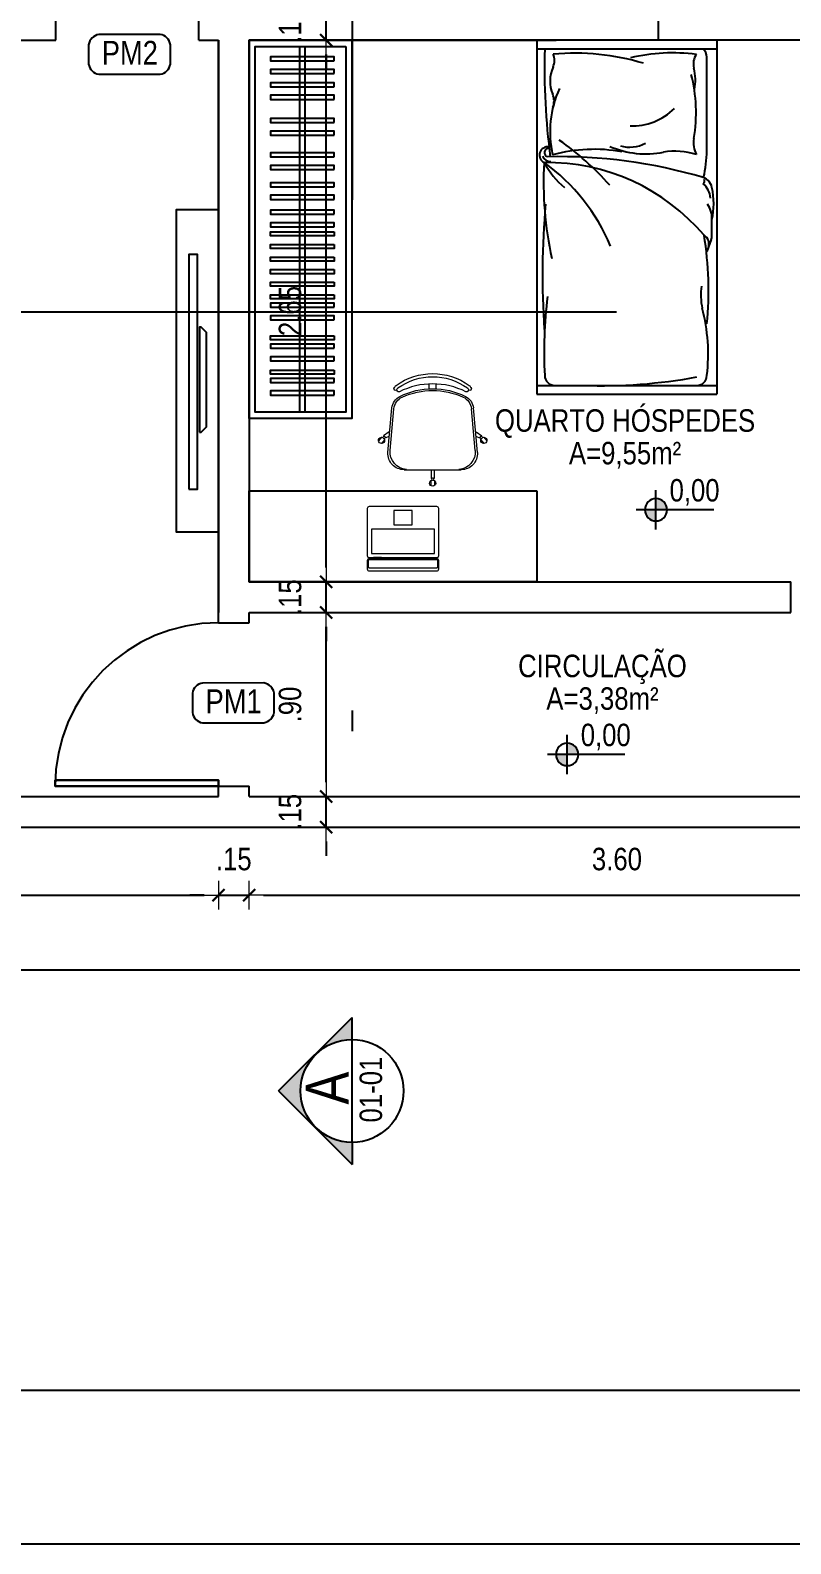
# Model space of a CAD drawing. Header units: millimetres. Extents: x -677 to -23, y -135 to 1112.
# Drawn here: x -203.24 to -199.52, y 838.58 to 845.98 of the extents above; entities that cross this region are included whole.
import ezdxf
from ezdxf.enums import TextEntityAlignment as Align

# ---------------------------------------------------------------- set-up
doc = ezdxf.new("R2010")
doc.units = ezdxf.units.MM
doc.header["$LTSCALE"] = 20
doc.header["$MEASUREMENT"] = 0
doc.header["$PDSIZE"] = -5
doc.linetypes.add('DASHDOT2', pattern=[0.5, 0.25, -0.125, 0, -0.125])
doc.linetypes.add('HIDDEN2', pattern=[0.1875, 0.125, -0.0625])
doc.layers.get('0').update_dxf_attribs({"linetype": 'CONTINUOUS'})
doc.layers.get('Defpoints').update_dxf_attribs({"linetype": 'CONTINUOUS'})
for name, color, linetype in [('003', 3, 'CONTINUOUS'), ('AR-ALV', 5, 'CONTINUOUS'), ('AR-MOB', 252, 'CONTINUOUS'), ('ARREDI_attrezzature', 175, 'CONTINUOUS'), ('COTA', 7, 'CONTINUOUS'), ('DIVERSOS', 1, 'CONTINUOUS'), ('E-txt-g', 3, 'CONTINUOUS'), ('Layer1', 7, 'CONTINUOUS'), ('LAYER4', 7, 'CONTINUOUS'), ('LAYER5', 8, 'CONTINUOUS'), ('LAYER7', 4, 'CONTINUOUS')]:
    doc.layers.add(name, color=color, linetype=linetype)
for name, color, linetype, lineweight in [('E-Lay-9', 9, 'CONTINUOUS', 9), ('E-Pen-C', 4, 'CONTINUOUS', 15), ('E-Pen-G', 3, 'CONTINUOUS', 30), ('E-Txt-W', 7, 'CONTINUOUS', 20)]:
    doc.layers.add(name, color=color, linetype=linetype, lineweight=lineweight)
doc.styles.add('F2', font='swissc.ttf')
doc.styles.add('REG60', font='romans.shx', dxfattribs={"width": 0.8, "height": 0.15})
doc.styles.add('REG80', font='romans.shx', dxfattribs={"width": 0.8, "height": 0.2})
doc.dimstyles.new('DIMENSION-1', dxfattribs={"dimtxt": 0.11, "dimasz": 0.07, "dimexe": 1, "dimexo": 0, "dimgap": 0.12, "dimtad": 1, "dimzin": 7, "dimdsep": 46, "dimtxsty": 'F2', "dimblk1": 'TRACO', "dimblk2": 'TRACO', "dimsah": 1, "dimcen": 1, "dimse1": 1, "dimse2": 1, "dimclrd": 256, "dimclre": 256, "dimclrt": 6, "dimadec": 0, "dimazin": 0, "dimtfac": 1, "dimtix": 1, "dimtmove": 2, "dimatfit": 3, "dimldrblk": 'TRACO', "dimfxl": 1, "dimtolj": 1, "dimtzin": 0, "dimarcsym": 0})

# ---------------------------------------------------------------- blocks, each defined once
blk = doc.blocks.new('TXT-AMB75')
at = {"layer": 'E-txt-g', "style": 'REG80', "width": 0.8, "flags": 8}
blk.add_attdef('TXT', text='', height=0.2, dxfattribs=at).set_placement((0.005, 0.296), align=Align.CENTER)
at = {"layer": 'E-Txt-W', "style": 'REG60', "width": 0.8, "flags": 8}
blk.add_attdef('TXT', text='', height=0.15, dxfattribs=at).set_placement((0.005, 0.027), align=Align.CENTER)
blk = doc.blocks.new('TRACO')
at = {"layer": 'E-Pen-C'}
for p, q in [((-1, 0), (1, 0)), ((0, 1), (0, -1))]:
    blk.add_line(p, q, dxfattribs=at)
at = {"layer": 'E-Pen-G'}
blk.add_line((-0.42, -0.42), (0.42, 0.42), dxfattribs=at)
blk = doc.blocks.new('*D966')
at = {"color": 4, "lineweight": -2}
blk.add_line((-205.3488, 841.7508), (-202.3888, 841.7508), dxfattribs=at)
at = {"layer": 'Defpoints', "color": 0, "linetype": 'Continuous'}
for p in [(-205.4188, 842.234), (-202.3188, 842.234), (-202.3188, 841.7508)]:
    blk.add_point(p, dxfattribs=at)
at = {"color": 4, "linetype": 'Continuous', "lineweight": -2, "xscale": 0.07, "yscale": 0.07, "zscale": 0.07, "rotation": 180}
blk.add_blockref('TRACO', (-205.4188, 841.7508), dxfattribs=at)
at = {"color": 4, "linetype": 'Continuous', "lineweight": -2, "xscale": 0.07, "yscale": 0.07, "zscale": 0.07}
blk.add_blockref('TRACO', (-202.3188, 841.7508), dxfattribs=at)
at = {"color": 4, "linetype": 'Continuous', "insert": (-203.8688, 841.9272), "char_height": 0.11, "attachment_point": 5, "style": 'F2'}
blk.add_mtext('\\A1;3.10', dxfattribs=at)
blk = doc.blocks.new('*D967')
at = {"color": 4, "lineweight": -2}
for p, q in [((-202.3888, 841.7508), (-202.4588, 841.7508)), ((-202.3188, 841.7508), (-202.1688, 841.7508)), ((-202.0988, 841.7508), (-202.0288, 841.7508))]:
    blk.add_line(p, q, dxfattribs=at)
at = {"layer": 'Defpoints', "color": 0, "linetype": 'Continuous'}
for p in [(-202.3188, 842.234), (-202.1688, 842.234), (-202.1688, 841.7508)]:
    blk.add_point(p, dxfattribs=at)
at = {"color": 4, "linetype": 'Continuous', "lineweight": -2, "xscale": 0.07, "yscale": 0.07, "zscale": 0.07}
blk.add_blockref('TRACO', (-202.3188, 841.7508), dxfattribs=at)
at = {"color": 4, "linetype": 'Continuous', "lineweight": -2, "xscale": 0.07, "yscale": 0.07, "zscale": 0.07, "rotation": 180}
blk.add_blockref('TRACO', (-202.1688, 841.7508), dxfattribs=at)
at = {"color": 4, "linetype": 'Continuous', "insert": (-202.2438, 841.9272), "char_height": 0.11, "attachment_point": 5, "style": 'F2'}
blk.add_mtext('\\A1;.15', dxfattribs=at)
blk = doc.blocks.new('*D968')
at = {"color": 4, "lineweight": -2}
blk.add_line((-202.0988, 841.7508), (-198.6365, 841.7508), dxfattribs=at)
at = {"layer": 'Defpoints', "color": 0, "linetype": 'Continuous'}
for p in [(-198.5665, 843.284), (-202.1688, 842.234), (-198.5665, 841.7508)]:
    blk.add_point(p, dxfattribs=at)
at = {"color": 4, "linetype": 'Continuous', "lineweight": -2, "xscale": 0.07, "yscale": 0.07, "zscale": 0.07, "rotation": 180}
blk.add_blockref('TRACO', (-202.1688, 841.7508), dxfattribs=at)
at = {"color": 4, "linetype": 'Continuous', "lineweight": -2, "xscale": 0.07, "yscale": 0.07, "zscale": 0.07}
blk.add_blockref('TRACO', (-198.5665, 841.7508), dxfattribs=at)
at = {"color": 4, "linetype": 'Continuous', "insert": (-200.3677, 841.9272), "char_height": 0.11, "attachment_point": 5, "style": 'F2'}
blk.add_mtext('\\A1;3.60', dxfattribs=at)
blk = doc.blocks.new('*D977')
at = {"color": 4, "lineweight": -2}
blk.add_line((-208.6499, 841.3865), (-183.7899, 841.3865), dxfattribs=at)
at = {"layer": 'Defpoints', "color": 0, "linetype": 'Continuous'}
for p in [(-208.7199, 842.0244), (-183.7199, 842.0244), (-183.7199, 841.3865)]:
    blk.add_point(p, dxfattribs=at)
at = {"color": 4, "linetype": 'Continuous', "lineweight": -2, "xscale": 0.07, "yscale": 0.07, "zscale": 0.07, "rotation": 180}
blk.add_blockref('TRACO', (-208.7199, 841.3865), dxfattribs=at)
at = {"color": 4, "linetype": 'Continuous', "lineweight": -2, "xscale": 0.07, "yscale": 0.07, "zscale": 0.07}
blk.add_blockref('TRACO', (-183.7199, 841.3865), dxfattribs=at)
at = {"color": 4, "linetype": 'Continuous', "insert": (-195.0699, 841.5922), "char_height": 0.11, "attachment_point": 5, "style": 'F2'}
blk.add_mtext('\\A1;25.00', dxfattribs=at)
blk = doc.blocks.new('*D945')
at = {"color": 4, "lineweight": -2}
for p, q in [((-201.7912, 842.304), (-201.7912, 842.374)), ((-201.7912, 842.084), (-201.7912, 842.234)), ((-201.7912, 842.014), (-201.7912, 841.944))]:
    blk.add_line(p, q, dxfattribs=at)
at = {"layer": 'Defpoints', "color": 0, "linetype": 'Continuous'}
for p in [(-202.0746, 842.234), (-201.7912, 842.234), (-202.0746, 842.084)]:
    blk.add_point(p, dxfattribs=at)
at = {"color": 4, "linetype": 'Continuous', "lineweight": -2, "xscale": 0.07, "yscale": 0.07, "zscale": 0.07}
for p, rotation in [((-201.7912, 842.234), 270), ((-201.7912, 842.084), 90)]:
    blk.add_blockref('TRACO', p, dxfattribs=dict(at, rotation=rotation))
at = {"color": 4, "linetype": 'Continuous', "insert": (-201.9677, 842.159), "char_height": 0.11, "attachment_point": 5, "rotation": 90, "style": 'F2'}
blk.add_mtext('\\A1;.15', dxfattribs=at)
blk = doc.blocks.new('*D946')
at = {"color": 4, "lineweight": -2}
blk.add_line((-201.7912, 842.304), (-201.7912, 843.064), dxfattribs=at)
at = {"layer": 'Defpoints', "color": 0, "linetype": 'Continuous'}
for p in [(-202.1688, 843.134), (-201.7912, 843.134), (-202.0746, 842.234)]:
    blk.add_point(p, dxfattribs=at)
at = {"color": 4, "linetype": 'Continuous', "lineweight": -2, "xscale": 0.07, "yscale": 0.07, "zscale": 0.07}
for p, rotation in [((-201.7912, 843.134), 90), ((-201.7912, 842.234), 270)]:
    blk.add_blockref('TRACO', p, dxfattribs=dict(at, rotation=rotation))
at = {"color": 4, "linetype": 'Continuous', "insert": (-201.9677, 842.684), "char_height": 0.11, "attachment_point": 5, "rotation": 90, "style": 'F2'}
blk.add_mtext('\\A1;.90', dxfattribs=at)
blk = doc.blocks.new('*D947')
at = {"color": 4, "lineweight": -2}
for p, q in [((-201.7912, 843.354), (-201.7912, 843.424)), ((-201.7912, 843.134), (-201.7912, 843.284)), ((-201.7912, 843.064), (-201.7912, 842.994))]:
    blk.add_line(p, q, dxfattribs=at)
at = {"layer": 'Defpoints', "color": 0, "linetype": 'Continuous'}
for p in [(-202.1688, 843.284), (-201.7912, 843.284), (-202.1688, 843.134)]:
    blk.add_point(p, dxfattribs=at)
at = {"color": 4, "linetype": 'Continuous', "lineweight": -2, "xscale": 0.07, "yscale": 0.07, "zscale": 0.07}
for p, rotation in [((-201.7912, 843.284), 270), ((-201.7912, 843.134), 90)]:
    blk.add_blockref('TRACO', p, dxfattribs=dict(at, rotation=rotation))
at = {"color": 4, "linetype": 'Continuous', "insert": (-201.9677, 843.209), "char_height": 0.11, "attachment_point": 5, "rotation": 90, "style": 'F2'}
blk.add_mtext('\\A1;.15', dxfattribs=at)
blk = doc.blocks.new('*D948')
at = {"color": 4, "lineweight": -2}
blk.add_line((-201.7912, 843.354), (-201.7912, 845.864), dxfattribs=at)
at = {"layer": 'Defpoints', "color": 0, "linetype": 'Continuous'}
for p in [(-202.1688, 845.934), (-201.7912, 845.934), (-202.1688, 843.284)]:
    blk.add_point(p, dxfattribs=at)
at = {"color": 4, "linetype": 'Continuous', "lineweight": -2, "xscale": 0.07, "yscale": 0.07, "zscale": 0.07}
for p, rotation in [((-201.7912, 845.934), 90), ((-201.7912, 843.284), 270)]:
    blk.add_blockref('TRACO', p, dxfattribs=dict(at, rotation=rotation))
at = {"color": 4, "linetype": 'Continuous', "insert": (-201.9678, 844.609), "char_height": 0.11, "attachment_point": 5, "rotation": 90, "style": 'F2'}
blk.add_mtext('\\A1;2.65', dxfattribs=at)
blk = doc.blocks.new('*D949')
at = {"color": 4, "lineweight": -2}
for p, q in [((-201.7912, 846.154), (-201.7912, 846.224)), ((-201.7912, 845.934), (-201.7912, 846.084)), ((-201.7912, 845.864), (-201.7912, 845.794))]:
    blk.add_line(p, q, dxfattribs=at)
at = {"layer": 'Defpoints', "color": 0, "linetype": 'Continuous'}
for p in [(-202.1688, 846.084), (-201.7912, 846.084), (-202.1688, 845.934)]:
    blk.add_point(p, dxfattribs=at)
at = {"color": 4, "linetype": 'Continuous', "lineweight": -2, "xscale": 0.07, "yscale": 0.07, "zscale": 0.07}
for p, rotation in [((-201.7912, 846.084), 270), ((-201.7912, 845.934), 90)]:
    blk.add_blockref('TRACO', p, dxfattribs=dict(at, rotation=rotation))
at = {"color": 4, "linetype": 'Continuous', "insert": (-201.9677, 846.009), "char_height": 0.11, "attachment_point": 5, "rotation": 90, "style": 'F2'}
blk.add_mtext('\\A1;.15', dxfattribs=at)
blk = doc.blocks.new('NIVEL')
at = {"layer": 'DIVERSOS'}
h = blk.add_hatch(color=7, dxfattribs=at)
h.paths.add_polyline_path([(0, 0.137, 0.414214), (-0.137, 0), (0, 0)])
h.paths.add_polyline_path([(0, 0), (0, -0.137, 0.414214), (0.137, 0)])
at = {"layer": 'DIVERSOS', "color": 7}
for p, q in [((0, 0.242), (0, -0.242)), ((0.709, 0), (-0.242, 0))]:
    blk.add_line(p, q, dxfattribs=at)
blk.add_circle((0, 0), 0.137, dxfattribs=at)
blk = doc.blocks.new('A$C52F82244')
at = {"layer": 'LAYER5'}
blk.add_hatch(color=2, dxfattribs=at).paths.add_polyline_path([(0.5, 0.85), (0, 0.35), (0.15, 0.35, -1), (0.85, 0.35), (1, 0.35)])
at = {"layer": 'LAYER4', "color": 2}
blk.add_line((0.15, 0.35), (0.85, 0.35), dxfattribs=at)
at = {"layer": 'LAYER7', "color": 2}
for p, q in [((0.5, 0.85), (0, 0.35)), ((0.5, 0.85), (1, 0.35)), ((0.15, 0.35), (0, 0.35)), ((0.85, 0.35), (1, 0.35))]:
    blk.add_line(p, q, dxfattribs=at)
blk.add_circle((0.5, 0.35), 0.35, dxfattribs=at)
blk = doc.blocks.new('Cadeira')
at = {"layer": 'E-Lay-9', "color": 8}
for p, q in [((-0.0093, 0.0535), (-0.0093, 0.0769)), ((0.0096, 0.0535), (0.0096, 0.0769)), ((-0.1393, 0), (0.1393, 0)), ((-0.0075, 0), (-0.0075, 0.0425)), ((-0.0075, 0.0425), (-0.0056, 0.0425)), ((0.0056, 0.0425), (0.0075, 0.0425)), ((0.0075, 0), (0.0075, 0.0425)), ((-0.25, -0.1588), (-0.265, -0.1409)), ((-0.2355, -0.1467), (-0.2505, -0.1288)), ((-0.2192, -0.0836), (-0.1996, -0.3023)), ((-0.2087, -0.0936), (-0.1898, -0.2982)), ((0.2087, -0.0936), (0.1898, -0.2982)), ((0.2192, -0.0836), (0.1996, -0.3023)), ((0.2355, -0.1467), (0.2505, -0.1288)), ((0.25, -0.1588), (0.265, -0.1409)), ((-0.2398, -0.1647), (-0.2413, -0.1659)), ((-0.2133, -0.1847), (-0.2413, -0.1659)), ((-0.2298, -0.1563), (-0.2313, -0.1575)), ((-0.2144, -0.1618), (-0.2298, -0.1563)), ((0.2133, -0.1847), (0.2413, -0.1659)), ((0.2144, -0.1618), (0.2298, -0.1563)), ((0.2298, -0.1563), (0.2313, -0.1575)), ((0.2398, -0.1647), (0.2413, -0.1659)), ((-0.0175, -0.3961), (-0.0175, -0.4196)), ((0.0175, -0.3961), (0.0175, -0.4196))]:
    blk.add_line(p, q, dxfattribs=at)
blk.add_lwpolyline([(0.1631, -0.3812, -0.237888), (-0.1631, -0.3812, 0.605717), (-0.1738, -0.3953, 0.122717), (-0.17, -0.4, 0.323529), (0.17, -0.4, 0.122717), (0.1738, -0.3953, 0.605717)], format="xyb", close=True, dxfattribs=at)
for centre in [(0, 0.0466), (-0.2382, -0.1579), (0.2382, -0.1579)]:
    blk.add_circle(centre, 0.005, dxfattribs=at)
for centre, radius, start, end in [((0.0001, 0.0652), 0.015, 281.63338, 257.45365), ((-0.1393, -0.08), 0.08, 90, 182.56924), ((0, 0.0475), 0.0075, 221.81031, 318.18969), ((0.1393, -0.08), 0.08, 357.43076, 90), ((-0.1202, -0.0886), 0.0887, 95.59249, 183.25223), ((0.1202, -0.0886), 0.0887, 356.74777, 84.40751), ((-0.2502, -0.1438), 0.015, 322.54635, 298.36662), ((0.2502, -0.1438), 0.015, 241.63338, 217.45365), ((-0.2388, -0.1573), 0.0075, 261.81031, 358.18969), ((0.2388, -0.1573), 0.0075, 181.81031, 278.18969), ((-0.1299, -0.296), 0.07, 185.12125, 243.60471), ((-0.1201, -0.2918), 0.07, 185.2999, 245.73609), ((0, -0.0343), 0.3622, 243.60471, 296.39529), ((0, -0.0254), 0.3622, 245.73609, 294.26391), ((0.1201, -0.2918), 0.07, 294.26391, 354.7001), ((0.1299, -0.296), 0.07, 296.39529, 354.87875), ((-0.1819, -0.3961), 0.00782, 29.81088, 225.32554), ((-0.1625, -0.39), 0.0275, 205.14546, 233.45713), ((0, -0.1648), 0.3052, 234.12379, 305.87621), ((-0.1625, -0.39), 0.0125, 205.14546, 233.1301), ((0.1819, -0.3961), 0.00782, 314.67446, 150.18912), ((0.1625, -0.39), 0.0275, 306.54287, 334.85454)]:
    blk.add_arc(centre, radius, start, end, dxfattribs=at)
blk = doc.blocks.new('Notebook')
at = {"layer": 'E-Lay-9', "color": 8}
for p, q in [((-0.175, 0.305), (-0.175, 0.3)), ((-0.175, 0.3), (-0.175, 0.265)), ((0.165, 0.315), (-0.165, 0.315)), ((0.175, 0.3), (0.175, 0.305)), ((0.175, 0.265), (0.175, 0.3)), ((-0.165, 0.255), (0.165, 0.255))]:
    blk.add_line(p, q, dxfattribs=at)
for points in [[(-0.165, 0.26), (0.165, 0.26, 0.414214), (0.17, 0.265), (0.17, 0.295, 0.414214), (0.165, 0.3), (-0.165, 0.3, 0.414214), (-0.17, 0.295), (-0.17, 0.265, 0.414214)], [(-0.165, 0), (0.165, 0, 0.414214), (0.175, 0.01), (0.175, 0.24, 0.414214), (0.165, 0.25), (-0.165, 0.25, 0.414214), (-0.175, 0.24), (-0.175, 0.01, 0.414214)]]:
    blk.add_lwpolyline(points, format="xyb", close=True, dxfattribs=at)
for points in [[(-0.155, 0.11), (0.155, 0.11), (0.155, 0.23), (-0.155, 0.23)], [(-0.105, 0.25), (-0.145, 0.25), (-0.145, 0.255), (-0.105, 0.255)], [(0.105, 0.25), (0.145, 0.25), (0.145, 0.255), (0.105, 0.255)], [(-0.045, 0.02), (0.045, 0.02), (0.045, 0.09), (-0.045, 0.09)]]:
    blk.add_lwpolyline(points, close=True, dxfattribs=at)
for centre, start, end in [((-0.165, 0.305), 90, 180), ((0.165, 0.305), 0, 90), ((-0.165, 0.265), 180, 270), ((0.165, 0.265), 270, 360)]:
    blk.add_arc(centre, 0.01, start, end, dxfattribs=at)

msp = doc.modelspace()

# ---------------------------------------------------------------- linework, layer by layer
at = {"color": 5, "linetype": 'Continuous'}
for p, q in [((-203.1152, 845.934), (-203.1152, 846.084)), ((-202.4152, 845.934), (-202.4152, 846.084)), ((-200.1665, 846.084), (-200.1665, 845.934)), ((-205.4188, 845.934), (-203.1152, 845.934)), ((-202.4152, 845.934), (-202.3188, 845.934)), ((-202.3188, 843.084), (-202.3188, 845.934)), ((-202.3188, 845.934), (-202.3188, 843.134)), ((-202.1688, 845.934), (-200.6652, 845.934)), ((-200.1665, 845.934), (-202.1688, 845.934)), ((-202.1688, 845.934), (-202.1688, 843.284)), ((-202.1688, 843.284), (-199.5166, 843.284)), ((-199.5166, 843.134), (-199.5166, 843.284)), ((-202.1688, 843.084), (-202.1688, 843.134)), ((-202.1688, 843.134), (-199.5166, 843.134)), ((-202.3188, 843.084), (-202.1688, 843.084)), ((-205.4188, 842.234), (-202.3188, 842.234)), ((-205.4188, 842.234), (-202.3188, 842.234)), ((-202.3188, 842.234), (-202.3188, 842.284)), ((-202.3188, 842.284), (-202.1688, 842.284)), ((-202.1688, 842.234), (-202.1688, 842.284)), ((-202.1688, 842.234), (-194.2099, 842.234)), ((-208.7199, 842.084), (-183.7199, 842.084))]:
    msp.add_line(p, q, dxfattribs=at)
at = {"color": 2, "linetype": 'Continuous'}
msp.add_line((-199.9643, 843.134), (-199.7143, 843.134), dxfattribs=at)
at = {"color": 2}
msp.add_lwpolyline([(-227.9712, 838.5779), (-164.8912, 838.5779), (-164.8912, 883.1279), (-227.9712, 883.1279)], close=True, dxfattribs=at)
at = {"color": 5, "linetype": 'Continuous'}
msp.add_lwpolyline([(-226.0962, 882.3779), (-165.6412, 882.3779), (-165.6412, 839.3279), (-226.0962, 839.3279)], close=True, dxfattribs=at)
at = {"color": 8}
for points in [[(-201.6649, 845.934), (-201.6649, 844.0838), (-202.1688, 844.0838), (-202.1688, 845.934)], [(-201.6949, 845.904), (-201.6949, 844.1138), (-202.1388, 844.1138), (-202.1388, 845.904)], [(-202.3188, 845.1056), (-202.3188, 843.5271), (-202.5239, 843.5271), (-202.5239, 845.1056)], [(-200.7607, 843.7288), (-200.7607, 843.284), (-202.1688, 843.284), (-202.1688, 843.7288)]]:
    msp.add_lwpolyline(points, close=True, dxfattribs=at)
at = {"layer": '003', "color": 8, "ltscale": 0.5}
for p, q in [((-201.9215, 845.904), (-201.9215, 844.1138)), ((-201.8965, 845.904), (-201.8965, 844.1138))]:
    msp.add_line(p, q, dxfattribs=at)
for points in [[(-201.7524, 845.8328), (-201.7524, 845.8528), (-202.0642, 845.8528), (-202.0642, 845.8328)], [(-201.7524, 845.7712), (-201.7524, 845.7912), (-202.0642, 845.7912), (-202.0642, 845.7712)], [(-201.7524, 845.7062), (-201.7524, 845.7262), (-202.0642, 845.7262), (-202.0642, 845.7062)], [(-201.7524, 845.6446), (-201.7524, 845.6646), (-202.0642, 845.6646), (-202.0642, 845.6446)], [(-201.7524, 845.5309), (-201.7524, 845.5509), (-202.0642, 845.5509), (-202.0642, 845.5309)], [(-201.7524, 845.4693), (-201.7524, 845.4893), (-202.0642, 845.4893), (-202.0642, 845.4693)], [(-201.7524, 845.3629), (-201.7524, 845.3829), (-202.0642, 845.3829), (-202.0642, 845.3629)], [(-201.7524, 845.3013), (-201.7524, 845.3213), (-202.0642, 845.3213), (-202.0642, 845.3013)], [(-201.7524, 845.2171), (-201.7524, 845.2371), (-202.0642, 845.2371), (-202.0642, 845.2171)], [(-201.7524, 845.1556), (-201.7524, 845.1756), (-202.0642, 845.1756), (-202.0642, 845.1556)], [(-201.7524, 845.0825), (-201.7524, 845.1025), (-202.0642, 845.1025), (-202.0642, 845.0825)], [(-201.7524, 845.021), (-201.7524, 845.041), (-202.0642, 845.041), (-202.0642, 845.021)], [(-201.7524, 844.9966), (-201.7524, 844.9766), (-202.0642, 844.9766), (-202.0642, 844.9966)], [(-201.7524, 844.935), (-201.7524, 844.915), (-202.0642, 844.915), (-202.0642, 844.935)], [(-201.7524, 844.8734), (-201.7524, 844.8534), (-202.0642, 844.8534), (-202.0642, 844.8734)], [(-201.7524, 844.8119), (-201.7524, 844.7919), (-202.0642, 844.7919), (-202.0642, 844.8119)], [(-201.7524, 844.7503), (-201.7524, 844.7303), (-202.0642, 844.7303), (-202.0642, 844.7503)], [(-201.7524, 844.6888), (-201.7524, 844.6688), (-202.0642, 844.6688), (-202.0642, 844.6888)], [(-201.7524, 844.6278), (-201.7524, 844.6478), (-202.0642, 844.6478), (-202.0642, 844.6278)], [(-201.7524, 844.5662), (-201.7524, 844.5862), (-202.0642, 844.5862), (-202.0642, 844.5662)], [(-201.7524, 844.4879), (-201.7524, 844.4679), (-202.0642, 844.4679), (-202.0642, 844.4879)], [(-201.7524, 844.4269), (-201.7524, 844.4469), (-202.0642, 844.4469), (-202.0642, 844.4269)], [(-201.7524, 844.3653), (-201.7524, 844.3853), (-202.0642, 844.3853), (-202.0642, 844.3653)], [(-201.7524, 844.3204), (-201.7524, 844.3004), (-202.0642, 844.3004), (-202.0642, 844.3204)], [(-201.7524, 844.2594), (-201.7524, 844.2794), (-202.0642, 844.2794), (-202.0642, 844.2594)], [(-201.7524, 844.1979), (-201.7524, 844.2179), (-202.0642, 844.2179), (-202.0642, 844.1979)]]:
    msp.add_lwpolyline(points, close=True, dxfattribs=at)
at = {"layer": 'AR-ALV', "color": 2, "linetype": 'DASHDOT2'}
for p, q in [((-201.6645, 850.154), (-201.6645, 840.5305)), ((-180.1698, 844.6044), (-209.6038, 844.6044))]:
    msp.add_line(p, q, dxfattribs=at)
at = {"layer": 'AR-MOB'}
for points in [[(-202.4645, 843.7371), (-202.4217, 843.7371), (-202.4217, 844.885), (-202.4645, 844.885)], [(-202.412, 844.0169), (-202.4035, 844.0169), (-202.3778, 844.0426), (-202.3778, 844.5043), (-202.4035, 844.5299), (-202.412, 844.5299)]]:
    msp.add_lwpolyline(points, close=True, dxfattribs=at)
at = {"layer": 'ARREDI_attrezzature', "color": 8}
for p, q in [((-199.8779, 845.934), (-200.7607, 845.934)), ((-200.7607, 845.934), (-200.7607, 844.2025)), ((-200.7607, 845.8915), (-199.8779, 845.8915)), ((-199.8779, 845.934), (-199.8779, 844.2025)), ((-199.9273, 845.3936), (-199.9273, 845.852)), ((-199.9026, 844.9758), (-199.9026, 845.0728)), ((-199.9057, 844.9587), (-199.9273, 844.9)), ((-200.7607, 844.245), (-199.8779, 844.245)), ((-200.7607, 844.2025), (-199.8779, 844.2025))]:
    msp.add_line(p, q, dxfattribs=at)
for centre, radius, start, end in [((-197.406, 845.7972), 3.3165, 178.37032, 187.53223), ((-200.7549, 845.836), 0.0814, 335.78773, 21.71238), ((-200.574, 844.7086), 1.1623, 73.20165, 95.19902), ((-200.094, 844.989), 0.8832, 82.50994, 103.57317), ((-199.9147, 845.8187), 0.0789, 144.37876, 195.19877), ((-199.9768, 845.852), 0.0494, 360, 53.1301), ((-200.5283, 845.7341), 0.167, 155.78773, 202.88083), ((-200.2016, 845.7408), 0.2183, 347.31196, 15.19877), ((-200.7385, 845.5804), 0.7583, 350.37112, 14.25995), ((-200.1913, 845.4862), 0.5042, 155.11795, 192.98619), ((-200.7604, 845.6362), 0.0848, 339.01609, 22.88083), ((-200.2923, 845.806), 0.291, 267.82948, 315.00983), ((-201.4693, 844.2811), 1.4238, 41.512, 54.87279), ((-200.3053, 845.5777), 0.1667, 254.14067, 297.6985), ((-199.8658, 845.4323), 0.1269, 170.37112, 206.96494), ((-200.7061, 845.3721), 0.0409, 81.6091, 243.93818), ((-200.6942, 845.3819), 0.0409, 202.60519, 274.49888), ((-200.7024, 845.3846), 0.0206, 81.29147, 258.1256), ((-200.6589, 842.8275), 2.5373, 73.61453, 91.0765), ((-200.479, 844.6359), 0.7645, 79.7638, 105.44974), ((-200.2255, 845.824), 0.446, 246.68784, 281.12174), ((-200.0833, 845.0465), 0.3445, 72.35976, 99.39259), ((-200.5552, 845.402), 0.6279, 347.08904, 359.23129), ((-199.0183, 845.2371), 1.7086, 176.70452, 192.53068), ((-200.7082, 844.3311), 1.0043, 40.21363, 90.90387), ((-201.2761, 844.5635), 0.9489, 22.50142, 54.42835), ((-200.3624, 845.5303), 0.4109, 208.32391, 230.51053), ((-199.9698, 845.1979), 0.0692, 12.88269, 78.38686), ((-199.9555, 845.244), 0.0164, 308.53099, 30.69755), ((-200.0089, 845.1538), 0.1001, 4.6849, 50.59841), ((-200.2448, 845.135), 0.3512, 346.92865, 12.88269), ((-196.7722, 844.7818), 3.9602, 174.92553, 183.80083), ((-200.009, 845.0665), 0.1065, 356.60169, 37.7302), ((-201.5445, 844.7111), 1.6256, 354.178, 9.50708), ((-199.9664, 844.937), 0.0494, 339.7541, 59.48722), ((-199.952, 844.9758), 0.0494, 339.7541, 360), ((-199.952, 844.9758), 0.0494, 339.7541, 360), ((-198.5504, 844.4126), 2.174, 172.94813, 183.11738), ((-199.6271, 844.6879), 0.3296, 172.47467, 191.34253), ((-200.7751, 844.4004), 0.8543, 352.86931, 15.10809), ((-200.6717, 844.2944), 0.0494, 180, 270), ((-200.4491, 846.8552), 2.6116, 268.14052, 280.42239), ((-199.9768, 844.2944), 0.0494, 270, 360)]:
    msp.add_arc(centre, radius, start, end, dxfattribs=at)
at = {"layer": 'COTA', "color": 8, "linetype": 'Continuous'}
msp.add_line((-198.5665, 845.934), (-200.1665, 845.934), dxfattribs=at)
at = {"layer": 'COTA', "color": 5, "linetype": 'Continuous'}
msp.add_line((-202.1688, 843.134), (-200.5643, 843.134), dxfattribs=at)
at = {"layer": 'COTA', "color": 4, "linetype": 'Continuous'}
for points in [[(-202.5541, 845.9123, 0.331371), (-202.6041, 845.9623), (-202.9043, 845.962, 0.332506), (-202.9544, 845.9123), (-202.9544, 845.8176, 0.330378), (-202.9044, 845.7673), (-202.6041, 845.7676, 0.331371), (-202.5541, 845.8176)], [(-202.0461, 842.7394, 0.331371), (-202.0961, 842.7894), (-202.3964, 842.7891, 0.332506), (-202.4464, 842.7394), (-202.4464, 842.6448, 0.330378), (-202.3964, 842.5945), (-202.0961, 842.5948, 0.331371), (-202.0461, 842.6448)]]:
    msp.add_lwpolyline(points, format="xyb", close=True, dxfattribs=at)
at = {"layer": 'COTA', "color": 7, "linetype": 'Continuous'}
for points in [[(-202.3188, 842.314), (-203.1188, 842.314), (-203.1188, 842.284), (-202.3188, 842.284)], [(-202.3188, 842.284), (-203.1188, 842.284), (-203.1188, 842.314), (-202.3188, 842.314)]]:
    msp.add_lwpolyline(points, close=True, dxfattribs=at)
at = {"layer": 'COTA', "color": 8, "linetype": 'HIDDEN2'}
msp.add_arc((-202.3188, 842.284), 0.8, 90, 180, dxfattribs=at)

# ---------------------------------------------------------------- block references
ref = msp.add_blockref('TXT-AMB75', (-200.3319, 843.8024), dxfattribs=dict(xscale=0.7290000000000001, yscale=0.7290000000000001, zscale=0.7290000000000001))
ref.add_attrib('TXT', 'QUARTO HÓSPEDES', dxfattribs={"layer": 'E-txt-g', "color": 2, "height": 0.11, "style": 'F2'}).set_placement((-200.3279, 844.0185), align=Align.CENTER)
ref.add_attrib('TXT', 'A=9,55m²', dxfattribs={"layer": 'E-Txt-W', "height": 0.11, "style": 'F2'}).set_placement((-200.3279, 843.859), align=Align.CENTER)
at = {"color": 8, "rotation": 180}
msp.add_blockref('Notebook', (-201.4152, 843.6525, 3.2859), dxfattribs=at)
ref = msp.add_blockref('TXT-AMB75', (-200.4426, 842.6016), dxfattribs=dict(xscale=0.7290000000000001, yscale=0.7290000000000001, zscale=0.7290000000000001))
ref.add_attrib('TXT', 'CIRCULAÇÃO', dxfattribs={"layer": 'E-txt-g', "color": 2, "height": 0.11, "style": 'F2'}).set_placement((-200.4386, 842.8177), align=Align.CENTER)
ref.add_attrib('TXT', 'A=3,38m²', dxfattribs={"layer": 'E-Txt-W', "height": 0.11, "style": 'F2'}).set_placement((-200.4386, 842.6583), align=Align.CENTER)
at = {"layer": 'E-Lay-9', "color": 8, "xscale": -1, "rotation": 180}
msp.add_blockref('Cadeira', (-201.2699, 843.8327, 3.2859), dxfattribs=at)
at = {"layer": 'LAYER4', "color": 2, "xscale": 0.7200000000000001, "yscale": 0.7200000000000001, "zscale": 0.7200000000000001, "rotation": 90}
msp.add_blockref('A$C52F82244', (-201.4125, 840.4334), dxfattribs=at)
at = {"layer": 'LAYER7', "color": 7, "linetype": 'Continuous', "xscale": -0.3985866620477118, "yscale": 0.3985866620477118, "zscale": 0.3985866620477118, "rotation": 180}
for p in [(-200.1765, 843.6366), (-200.6113, 842.4395)]:
    msp.add_blockref('NIVEL', p, dxfattribs=at)

# ---------------------------------------------------------------- texts
at = {"color": 7, "style": 'F2'}
for s, height, p in [('01-01', 0.11, (-201.5177, 840.6389)), ('A', 0.2101, (-201.682, 840.7268))]:
    msp.add_text(s, height=height, rotation=90, dxfattribs=at).set_placement(p)
at = {"layer": 'Layer1', "color": 4, "linetype": 'Continuous', "style": 'F2'}
for s, p in [('PM2', (-202.8899, 845.931, 1.712)), ('PM1', (-202.3819, 842.7581, 1.712))]:
    msp.add_text(s, height=0.11659, dxfattribs=at).set_placement(p, align=Align.TOP_LEFT)
at = {"layer": 'Layer1', "color": 7, "linetype": 'Continuous', "style": 'F2'}
for p in [(-200.1099, 843.787), (-200.5447, 842.5899)]:
    msp.add_text('0,00', height=0.10972, dxfattribs=at).set_placement(p, align=Align.TOP_LEFT)

# ---------------------------------------------------------------- dimensions: what is measured, and where the dimension line sits
at = {"color": 8, "linetype": 'Continuous'}
for base, p1, p2, picture, middle in [((-201.7912, 846.084), (-202.1688, 845.934), (-202.1688, 846.084), '*D949', (-201.9677, 846.009)), ((-201.7912, 845.934), (-202.1688, 843.284), (-202.1688, 845.934), '*D948', (-201.9678, 844.609)), ((-201.7912, 843.284), (-202.1688, 843.134), (-202.1688, 843.284), '*D947', (-201.9677, 843.209)), ((-201.7912, 843.134), (-202.0746, 842.234), (-202.1688, 843.134), '*D946', (-201.9677, 842.684)), ((-201.7912, 842.234), (-202.0746, 842.084), (-202.0746, 842.234), '*D945', (-201.9677, 842.159))]:
    dim = msp.add_linear_dim(base=base, p1=p1, p2=p2, angle=90, dimstyle='DIMENSION-1', override={"dimclrd": 4, "dimclrt": 4, "dimadec": 8, "dimfxl": 0.5, "dimfxlon": 1}, dxfattribs=at)
    dim.commit()
    dim.dimension.update_dxf_attribs({"geometry": picture, "text_midpoint": middle})
for base, p1, p2, picture, middle in [((-198.5665, 841.7508), (-202.1688, 842.234), (-198.5665, 843.284), '*D968', (-200.3677, 841.9272)), ((-202.3188, 841.7508), (-205.4188, 842.234), (-202.3188, 842.234), '*D966', (-203.8688, 841.9272)), ((-202.1688, 841.7508), (-202.3188, 842.234), (-202.1688, 842.234), '*D967', (-202.2438, 841.9272))]:
    dim = msp.add_linear_dim(base=base, p1=p1, p2=p2, dimstyle='DIMENSION-1', override={"dimclrd": 4, "dimclrt": 4, "dimadec": 8, "dimfxl": 0.5, "dimfxlon": 1}, dxfattribs=at)
    dim.commit()
    dim.dimension.update_dxf_attribs({"geometry": picture, "text_midpoint": middle})
dim = msp.add_linear_dim(base=(-183.7199, 841.3865), p1=(-208.7199, 842.0244), p2=(-183.7199, 842.0244), dimstyle='DIMENSION-1', override={"dimclrd": 4, "dimclrt": 4, "dimadec": 8, "dimfxl": 0.5, "dimfxlon": 1}, dxfattribs=at)
dim.commit()
dim.dimension.update_dxf_attribs({"geometry": '*D977', "text_midpoint": (-195.0699, 841.5922), "dimtype": 160})

doc.saveas('drawing.dxf')
